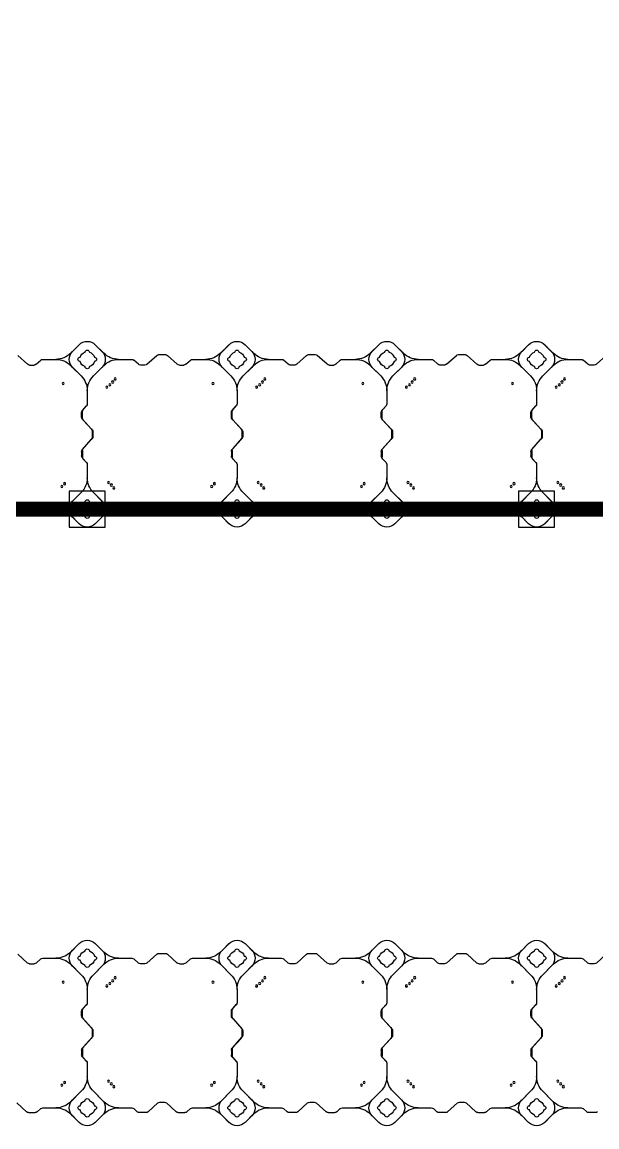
# Model space of a CAD drawing. Header units: millimetres. Extents: x -1612139 to -1260738, y 1141106 to 1536160.
# Drawn here: x -1281618 to -1279700, y 1183867 to 1187558 of the extents above; entities that cross this region are included whole.
import ezdxf

# ---------------------------------------------------------------- set-up
doc = ezdxf.new("R2010")
doc.units = ezdxf.units.MM
doc.header["$LTSCALE"] = 10
doc.layers.get('0').update_dxf_attribs({"linetype": 'CONTINUOUS'})
doc.layers.add('W-FLOAT_BOWL浮筒', color=253, linetype='CONTINUOUS')

# ---------------------------------------------------------------- blocks, each defined once
blk = doc.blocks.new('橙色')
at = {"layer": 'W-FLOAT_BOWL浮筒', "color": 30}
for p, q in [((5973.2, 2548.8), (5944.8, 2520.5)), ((5951.2, 2526.9), (5973.1, 2548.8)), ((6026.8, 2548.8), (6055.2, 2520.5)), ((6026.9, 2548.8), (6048.8, 2526.9)), ((6473.2, 2548.8), (6444.8, 2520.5)), ((6451.2, 2526.9), (6473.1, 2548.8)), ((6526.8, 2548.8), (6555.2, 2520.5)), ((6526.9, 2548.8), (6548.8, 2526.9)), ((6973.2, 2548.8), (6944.8, 2520.5)), ((6951.2, 2526.9), (6973.1, 2548.8)), ((7026.8, 2548.8), (7055.2, 2520.5)), ((7026.9, 2548.8), (7048.8, 2526.9)), ((7473.2, 2548.8), (7444.8, 2520.5)), ((7451.2, 2526.9), (7473.1, 2548.8)), ((7526.8, 2548.8), (7555.2, 2520.5)), ((7526.9, 2548.8), (7548.8, 2526.9)), ((5797.1, 2513.4), (5764.4, 2483.6)), ((5803.9, 2516), (5826.1, 2516)), ((5832.9, 2513.4), (5844.7, 2502.6)), ((6167.1, 2513.4), (6155.3, 2502.6)), ((6196.1, 2516), (6173.9, 2516)), ((6202.9, 2513.4), (6235.6, 2483.6)), ((6297.1, 2513.4), (6264.4, 2483.6)), ((6303.9, 2516), (6326.1, 2516)), ((6332.9, 2513.4), (6344.7, 2502.6)), ((6667.1, 2513.4), (6655.3, 2502.6)), ((6696.1, 2516), (6673.9, 2516)), ((6702.9, 2513.4), (6735.6, 2483.6)), ((6797.1, 2513.4), (6764.4, 2483.6)), ((6803.9, 2516), (6826.1, 2516)), ((6832.9, 2513.4), (6844.7, 2502.6)), ((7167.1, 2513.4), (7155.3, 2502.6)), ((7196.1, 2516), (7173.9, 2516)), ((7202.9, 2513.4), (7235.6, 2483.6)), ((7297.1, 2513.4), (7264.4, 2483.6)), ((7303.9, 2516), (7326.1, 2516)), ((7332.9, 2513.4), (7344.7, 2502.6)), ((7667.1, 2513.4), (7655.3, 2502.6)), ((7696.1, 2516), (7673.9, 2516)), ((5851.5, 2500), (5895.3, 2500)), ((5979.5, 2444.8), (5944.8, 2479.5)), ((5951.2, 2473.2), (5979.5, 2444.8)), ((6020.5, 2444.8), (6055.2, 2479.5)), ((6048.8, 2473.2), (6020.5, 2444.8)), ((6104.6, 2500), (6148.5, 2500)), ((6242.4, 2481), (6257.6, 2481)), ((6351.5, 2500), (6395.3, 2500)), ((6479.5, 2444.8), (6444.8, 2479.5)), ((6451.2, 2473.2), (6479.5, 2444.8)), ((6520.5, 2444.8), (6555.2, 2479.5)), ((6548.8, 2473.2), (6520.5, 2444.8)), ((6604.6, 2500), (6648.5, 2500)), ((6742.4, 2481), (6757.6, 2481)), ((6851.5, 2500), (6895.3, 2500)), ((6979.5, 2444.8), (6944.8, 2479.5)), ((6951.2, 2473.2), (6979.5, 2444.8)), ((7020.5, 2444.8), (7055.2, 2479.5)), ((7048.8, 2473.2), (7020.5, 2444.8)), ((7104.6, 2500), (7148.5, 2500)), ((7242.4, 2481), (7257.6, 2481)), ((7351.5, 2500), (7395.3, 2500)), ((7479.5, 2444.8), (7444.8, 2479.5)), ((7451.2, 2473.2), (7479.5, 2444.8)), ((7520.5, 2444.8), (7555.2, 2479.5)), ((7548.8, 2473.2), (7520.5, 2444.8)), ((7604.6, 2500), (7648.5, 2500)), ((6000, 2351.3), (6000, 2395.4)), ((6000, 2351.5), (6000, 2395.4)), ((6500, 2351.3), (6500, 2395.4)), ((6500, 2351.5), (6500, 2395.4)), ((7000, 2351.3), (7000, 2395.4)), ((7000, 2351.5), (7000, 2395.4)), ((7500, 2351.3), (7500, 2395.4)), ((7500, 2351.5), (7500, 2395.4)), ((5983.6, 2329.4), (5997.4, 2344.5)), ((5984, 2303.9), (5984, 2326.1)), ((5986.6, 2332.9), (5997.4, 2344.7)), ((6483.6, 2329.4), (6497.4, 2344.5)), ((6484, 2303.9), (6484, 2326.1)), ((6486.6, 2332.9), (6497.4, 2344.7)), ((6983.6, 2329.4), (6997.4, 2344.5)), ((6984, 2303.9), (6984, 2326.1)), ((6986.6, 2332.9), (6997.4, 2344.7)), ((7483.6, 2329.4), (7497.4, 2344.5)), ((7484, 2303.9), (7484, 2326.1)), ((7486.6, 2332.9), (7497.4, 2344.7)), ((5981, 2307.4), (5981, 2322.6)), ((5983.6, 2300.6), (6013.4, 2267.9)), ((5986.6, 2297.1), (6016.4, 2264.4)), ((6481, 2307.4), (6481, 2322.6)), ((6483.6, 2300.6), (6513.4, 2267.9)), ((6486.6, 2297.1), (6516.4, 2264.4)), ((6981, 2307.4), (6981, 2322.6)), ((6983.6, 2300.6), (7013.4, 2267.9)), ((6986.6, 2297.1), (7016.4, 2264.4)), ((7481, 2307.4), (7481, 2322.6)), ((7483.6, 2300.6), (7513.4, 2267.9)), ((7486.6, 2297.1), (7516.4, 2264.4)), ((6016, 2238.9), (6016, 2261.1)), ((6019, 2242.4), (6019, 2257.6)), ((6516, 2238.9), (6516, 2261.1)), ((6519, 2242.4), (6519, 2257.6)), ((7016, 2238.9), (7016, 2261.1)), ((7019, 2242.4), (7019, 2257.6)), ((7516, 2238.9), (7516, 2261.1)), ((7519, 2242.4), (7519, 2257.6)), ((5983.6, 2199.4), (6013.4, 2232.1)), ((5986.6, 2202.9), (6016.4, 2235.6)), ((6483.6, 2199.4), (6513.4, 2232.1)), ((6486.6, 2202.9), (6516.4, 2235.6)), ((6983.6, 2199.4), (7013.4, 2232.1)), ((6986.6, 2202.9), (7016.4, 2235.6)), ((7483.6, 2199.4), (7513.4, 2232.1)), ((7486.6, 2202.9), (7516.4, 2235.6)), ((5981, 2192.6), (5981, 2177.4)), ((5984, 2196.1), (5984, 2173.9)), ((6481, 2192.6), (6481, 2177.4)), ((6484, 2196.1), (6484, 2173.9)), ((6981, 2192.6), (6981, 2177.4)), ((6984, 2196.1), (6984, 2173.9)), ((7481, 2192.6), (7481, 2177.4)), ((7484, 2196.1), (7484, 2173.9)), ((5983.6, 2170.6), (5997.4, 2155.5)), ((5986.6, 2167.1), (5997.4, 2155.3)), ((6000, 2104.7), (6000, 2148.7)), ((6000, 2104.7), (6000, 2148.5)), ((6483.6, 2170.6), (6497.4, 2155.5)), ((6486.6, 2167.1), (6497.4, 2155.3)), ((6500, 2104.7), (6500, 2148.7)), ((6500, 2104.7), (6500, 2148.5)), ((6983.6, 2170.6), (6997.4, 2155.5)), ((6986.6, 2167.1), (6997.4, 2155.3)), ((7000, 2104.7), (7000, 2148.7)), ((7000, 2104.7), (7000, 2148.5)), ((7483.6, 2170.6), (7497.4, 2155.5)), ((7486.6, 2167.1), (7497.4, 2155.3)), ((7500, 2104.7), (7500, 2148.7)), ((7500, 2104.7), (7500, 2148.5)), ((5944.8, 2020.5), (5979.5, 2055.2)), ((5951.2, 2026.8), (5979.5, 2055.2)), ((6048.8, 2026.8), (6020.5, 2055.2)), ((6055.2, 2020.5), (6020.5, 2055.2)), ((6444.8, 2020.5), (6479.5, 2055.2)), ((6451.2, 2026.8), (6479.5, 2055.2)), ((6548.8, 2026.8), (6520.5, 2055.2)), ((6555.2, 2020.5), (6520.5, 2055.2)), ((6944.8, 2020.5), (6979.5, 2055.2)), ((6951.2, 2026.8), (6979.5, 2055.2)), ((7048.8, 2026.8), (7020.5, 2055.2)), ((7055.2, 2020.5), (7020.5, 2055.2)), ((7444.8, 2020.5), (7479.5, 2055.2)), ((7451.2, 2026.8), (7479.5, 2055.2)), ((7548.8, 2026.8), (7520.5, 2055.2)), ((7555.2, 2020.5), (7520.5, 2055.2)), ((5800.6, 2016.4), (5767.9, 1986.6)), ((5807.4, 2019), (5822.6, 2019)), ((5829.4, 2016.4), (5844.5, 2002.6)), ((5851.3, 2000), (5895.3, 2000)), ((6104.6, 2000), (6148.7, 2000)), ((6170.6, 2016.4), (6155.5, 2002.6)), ((6192.6, 2019), (6177.4, 2019)), ((6199.4, 2016.4), (6232.1, 1986.6)), ((6300.6, 2016.4), (6267.9, 1986.6)), ((6307.4, 2019), (6322.6, 2019)), ((6329.4, 2016.4), (6344.5, 2002.6)), ((6351.3, 2000), (6395.3, 2000)), ((6604.6, 2000), (6648.7, 2000)), ((6670.6, 2016.4), (6655.5, 2002.6)), ((6692.6, 2019), (6677.4, 2019)), ((6699.4, 2016.4), (6732.1, 1986.6)), ((6800.6, 2016.4), (6767.9, 1986.6)), ((6807.4, 2019), (6822.6, 2019)), ((6829.4, 2016.4), (6844.5, 2002.6)), ((6851.3, 2000), (6895.3, 2000)), ((7104.6, 2000), (7148.7, 2000)), ((7170.6, 2016.4), (7155.5, 2002.6)), ((7192.6, 2019), (7177.4, 2019)), ((7199.4, 2016.4), (7232.1, 1986.6)), ((7300.6, 2016.4), (7267.9, 1986.6)), ((7307.4, 2019), (7322.6, 2019)), ((7329.4, 2016.4), (7344.5, 2002.6)), ((7351.3, 2000), (7395.3, 2000)), ((7604.6, 2000), (7648.7, 2000)), ((7670.6, 2016.4), (7655.5, 2002.6)), ((7692.6, 2019), (7677.4, 2019)), ((7699.4, 2016.4), (7732.1, 1986.6)), ((5973.2, 1951.2), (5944.8, 1979.5)), ((5973.1, 1951.2), (5951.2, 1973.1)), ((6026.8, 1951.2), (6055.2, 1979.5)), ((6048.8, 1973.1), (6026.9, 1951.2)), ((6238.9, 1984), (6261.1, 1984)), ((6473.2, 1951.2), (6444.8, 1979.5)), ((6473.1, 1951.2), (6451.2, 1973.1)), ((6526.8, 1951.2), (6555.2, 1979.5)), ((6548.8, 1973.1), (6526.9, 1951.2)), ((6738.9, 1984), (6761.1, 1984)), ((6973.2, 1951.2), (6944.8, 1979.5)), ((6973.1, 1951.2), (6951.2, 1973.1)), ((7026.8, 1951.2), (7055.2, 1979.5)), ((7048.8, 1973.1), (7026.9, 1951.2)), ((7238.9, 1984), (7261.1, 1984)), ((7473.2, 1951.2), (7444.8, 1979.5)), ((7473.1, 1951.2), (7451.2, 1973.1)), ((7526.8, 1951.2), (7555.2, 1979.5)), ((7548.8, 1973.1), (7526.9, 1951.2)), ((5973.2, 548.8), (5944.8, 520.5)), ((5951.2, 526.9), (5973.1, 548.8)), ((6026.8, 548.8), (6055.2, 520.5)), ((6026.9, 548.8), (6048.8, 526.9)), ((6473.2, 548.8), (6444.8, 520.5)), ((6451.2, 526.9), (6473.1, 548.8)), ((6526.8, 548.8), (6555.2, 520.5)), ((6526.9, 548.8), (6548.8, 526.9)), ((6973.2, 548.8), (6944.8, 520.5)), ((6951.2, 526.9), (6973.1, 548.8)), ((7026.8, 548.8), (7055.2, 520.5)), ((7026.9, 548.8), (7048.8, 526.9)), ((7473.2, 548.8), (7444.8, 520.5)), ((7451.2, 526.9), (7473.1, 548.8)), ((7526.8, 548.8), (7555.2, 520.5)), ((7526.9, 548.8), (7548.8, 526.9)), ((5797.1, 513.4), (5764.4, 483.6)), ((5803.9, 516), (5826.1, 516)), ((5832.9, 513.4), (5844.7, 502.6)), ((5851.5, 500), (5895.3, 500)), ((6104.6, 500), (6148.5, 500)), ((6167.1, 513.4), (6155.3, 502.6)), ((6196.1, 516), (6173.9, 516)), ((6202.9, 513.4), (6235.6, 483.6)), ((6242.4, 481), (6257.6, 481)), ((6297.1, 513.4), (6264.4, 483.6)), ((6303.9, 516), (6326.1, 516)), ((6332.9, 513.4), (6344.7, 502.6)), ((6351.5, 500), (6395.3, 500)), ((6604.6, 500), (6648.5, 500)), ((6667.1, 513.4), (6655.3, 502.6)), ((6696.1, 516), (6673.9, 516)), ((6702.9, 513.4), (6735.6, 483.6)), ((6742.4, 481), (6757.6, 481)), ((6797.1, 513.4), (6764.4, 483.6)), ((6803.9, 516), (6826.1, 516)), ((6832.9, 513.4), (6844.7, 502.6)), ((6851.5, 500), (6895.3, 500)), ((7104.6, 500), (7148.5, 500)), ((7167.1, 513.4), (7155.3, 502.6)), ((7196.1, 516), (7173.9, 516)), ((7202.9, 513.4), (7235.6, 483.6)), ((7242.4, 481), (7257.6, 481)), ((7297.1, 513.4), (7264.4, 483.6)), ((7303.9, 516), (7326.1, 516)), ((7332.9, 513.4), (7344.7, 502.6)), ((7351.5, 500), (7395.3, 500)), ((7604.6, 500), (7648.5, 500)), ((7667.1, 513.4), (7655.3, 502.6)), ((7696.1, 516), (7673.9, 516)), ((5979.5, 444.8), (5944.8, 479.5)), ((5951.2, 473.2), (5979.5, 444.8)), ((6020.5, 444.8), (6055.2, 479.5)), ((6048.8, 473.2), (6020.5, 444.8)), ((6479.5, 444.8), (6444.8, 479.5)), ((6451.2, 473.2), (6479.5, 444.8)), ((6520.5, 444.8), (6555.2, 479.5)), ((6548.8, 473.2), (6520.5, 444.8)), ((6979.5, 444.8), (6944.8, 479.5)), ((6951.2, 473.2), (6979.5, 444.8)), ((7020.5, 444.8), (7055.2, 479.5)), ((7048.8, 473.2), (7020.5, 444.8)), ((7479.5, 444.8), (7444.8, 479.5)), ((7451.2, 473.2), (7479.5, 444.8)), ((7520.5, 444.8), (7555.2, 479.5)), ((7548.8, 473.2), (7520.5, 444.8)), ((6000, 351.3), (6000, 395.4)), ((6000, 351.5), (6000, 395.4)), ((6500, 351.3), (6500, 395.4)), ((6500, 351.5), (6500, 395.4)), ((7000, 351.3), (7000, 395.4)), ((7000, 351.5), (7000, 395.4)), ((7500, 351.3), (7500, 395.4)), ((7500, 351.5), (7500, 395.4)), ((5983.6, 329.4), (5997.4, 344.5)), ((5986.6, 332.9), (5997.4, 344.7)), ((6483.6, 329.4), (6497.4, 344.5)), ((6486.6, 332.9), (6497.4, 344.7)), ((6983.6, 329.4), (6997.4, 344.5)), ((6986.6, 332.9), (6997.4, 344.7)), ((7483.6, 329.4), (7497.4, 344.5)), ((7486.6, 332.9), (7497.4, 344.7)), ((5981, 307.4), (5981, 322.6)), ((5983.6, 300.6), (6013.4, 267.9)), ((5984, 303.9), (5984, 326.1)), ((5986.6, 297.1), (6016.4, 264.4)), ((6481, 307.4), (6481, 322.6)), ((6483.6, 300.6), (6513.4, 267.9)), ((6484, 303.9), (6484, 326.1)), ((6486.6, 297.1), (6516.4, 264.4)), ((6981, 307.4), (6981, 322.6)), ((6983.6, 300.6), (7013.4, 267.9)), ((6984, 303.9), (6984, 326.1)), ((6986.6, 297.1), (7016.4, 264.4)), ((7481, 307.4), (7481, 322.6)), ((7483.6, 300.6), (7513.4, 267.9)), ((7484, 303.9), (7484, 326.1)), ((7486.6, 297.1), (7516.4, 264.4)), ((6016, 238.9), (6016, 261.1)), ((6516, 238.9), (6516, 261.1)), ((7016, 238.9), (7016, 261.1)), ((7516, 238.9), (7516, 261.1)), ((5983.6, 199.4), (6013.4, 232.1)), ((5986.6, 202.9), (6016.4, 235.6)), ((6019, 242.4), (6019, 257.6)), ((6483.6, 199.4), (6513.4, 232.1)), ((6486.6, 202.9), (6516.4, 235.6)), ((6519, 242.4), (6519, 257.6)), ((6983.6, 199.4), (7013.4, 232.1)), ((6986.6, 202.9), (7016.4, 235.6)), ((7019, 242.4), (7019, 257.6)), ((7483.6, 199.4), (7513.4, 232.1)), ((7486.6, 202.9), (7516.4, 235.6)), ((7519, 242.4), (7519, 257.6)), ((5981, 192.6), (5981, 177.4)), ((5984, 196.1), (5984, 173.9)), ((6481, 192.6), (6481, 177.4)), ((6484, 196.1), (6484, 173.9)), ((6981, 192.6), (6981, 177.4)), ((6984, 196.1), (6984, 173.9)), ((7481, 192.6), (7481, 177.4)), ((7484, 196.1), (7484, 173.9)), ((5983.6, 170.6), (5997.4, 155.5)), ((5986.6, 167.1), (5997.4, 155.3)), ((6000, 104.7), (6000, 148.7)), ((6000, 104.7), (6000, 148.5)), ((6483.6, 170.6), (6497.4, 155.5)), ((6486.6, 167.1), (6497.4, 155.3)), ((6500, 104.7), (6500, 148.7)), ((6500, 104.7), (6500, 148.5)), ((6983.6, 170.6), (6997.4, 155.5)), ((6986.6, 167.1), (6997.4, 155.3)), ((7000, 104.7), (7000, 148.7)), ((7000, 104.7), (7000, 148.5)), ((7483.6, 170.6), (7497.4, 155.5)), ((7486.6, 167.1), (7497.4, 155.3)), ((7500, 104.7), (7500, 148.7)), ((7500, 104.7), (7500, 148.5)), ((5944.8, 20.5), (5979.5, 55.2)), ((5951.2, 26.8), (5979.5, 55.2)), ((6048.8, 26.8), (6020.5, 55.2)), ((6055.2, 20.5), (6020.5, 55.2)), ((6444.8, 20.5), (6479.5, 55.2)), ((6451.2, 26.8), (6479.5, 55.2)), ((6548.8, 26.8), (6520.5, 55.2)), ((6555.2, 20.5), (6520.5, 55.2)), ((6944.8, 20.5), (6979.5, 55.2)), ((6951.2, 26.8), (6979.5, 55.2)), ((7048.8, 26.8), (7020.5, 55.2)), ((7055.2, 20.5), (7020.5, 55.2)), ((7444.8, 20.5), (7479.5, 55.2)), ((7451.2, 26.8), (7479.5, 55.2)), ((7548.8, 26.8), (7520.5, 55.2)), ((7555.2, 20.5), (7520.5, 55.2)), ((5800.6, 16.4), (5767.9, -13.4)), ((5807.4, 19), (5822.6, 19)), ((5829.4, 16.4), (5844.5, 2.6)), ((5851.3, 0), (5895.3, 0)), ((6104.6, 0), (6148.7, 0)), ((6170.6, 16.4), (6155.5, 2.6)), ((6192.6, 19), (6177.4, 19)), ((6199.4, 16.4), (6232.1, -13.4)), ((6300.6, 16.4), (6267.9, -13.4)), ((6307.4, 19), (6322.6, 19)), ((6329.4, 16.4), (6344.5, 2.6)), ((6351.3, 0), (6395.3, 0)), ((6604.6, 0), (6648.7, 0)), ((6670.6, 16.4), (6655.5, 2.6)), ((6692.6, 19), (6677.4, 19)), ((6699.4, 16.4), (6732.1, -13.4)), ((6800.6, 16.4), (6767.9, -13.4)), ((6807.4, 19), (6822.6, 19)), ((6829.4, 16.4), (6844.5, 2.6)), ((6851.3, 0), (6895.3, 0)), ((7104.6, 0), (7148.7, 0)), ((7170.6, 16.4), (7155.5, 2.6)), ((7192.6, 19), (7177.4, 19)), ((7199.4, 16.4), (7232.1, -13.4)), ((7300.6, 16.4), (7267.9, -13.4)), ((7307.4, 19), (7322.6, 19)), ((7329.4, 16.4), (7344.5, 2.6)), ((7351.3, 0), (7395.3, 0)), ((7604.6, 0), (7648.7, 0)), ((7670.6, 16.4), (7655.5, 2.6)), ((7692.6, 19), (7677.4, 19)), ((7699.4, 16.4), (7732.1, -13.4)), ((5973.2, -48.8), (5944.8, -20.5)), ((5973.1, -48.8), (5951.2, -26.9)), ((6026.8, -48.8), (6055.2, -20.5)), ((6048.8, -26.9), (6026.9, -48.8)), ((6238.9, -16), (6261.1, -16)), ((6473.2, -48.8), (6444.8, -20.5)), ((6473.1, -48.8), (6451.2, -26.9)), ((6526.8, -48.8), (6555.2, -20.5)), ((6548.8, -26.9), (6526.9, -48.8)), ((6738.9, -16), (6761.1, -16)), ((6973.2, -48.8), (6944.8, -20.5)), ((6973.1, -48.8), (6951.2, -26.9)), ((7026.8, -48.8), (7055.2, -20.5)), ((7048.8, -26.9), (7026.9, -48.8)), ((7238.9, -16), (7261.1, -16)), ((7473.2, -48.8), (7444.8, -20.5)), ((7473.1, -48.8), (7451.2, -26.9)), ((7526.8, -48.8), (7555.2, -20.5)), ((7548.8, -26.9), (7526.9, -48.8))]:
    blk.add_line(p, q, dxfattribs=at)
for centre in [(5915.2, 2424.4), (5924.4, 2415.2), (6070.6, 2411), (6080.3, 2419.7), (6089, 2429.4), (6415.2, 2424.4), (6424.4, 2415.2), (6570.6, 2411), (6580.3, 2419.7), (6589, 2429.4), (6915.2, 2424.4), (6924.4, 2415.2), (7070.6, 2411), (7080.3, 2419.7), (7089, 2429.4), (7415.2, 2424.4), (7424.4, 2415.2), (7570.6, 2411), (7580.3, 2419.7), (7589, 2429.4), (5919.7, 2080.3), (6065.3, 2092.9), (6075.6, 2084.8), (6084.8, 2075.6), (6092.9, 2065.3), (6419.7, 2080.3), (6565.3, 2092.9), (6575.6, 2084.8), (6584.8, 2075.6), (6592.9, 2065.3), (6919.7, 2080.3), (7065.3, 2092.9), (7075.6, 2084.8), (7084.8, 2075.6), (7092.9, 2065.3), (7419.7, 2080.3), (7565.3, 2092.9), (7575.6, 2084.8), (7584.8, 2075.6), (7592.9, 2065.3), (5915.2, 424.4), (5924.4, 415.2), (6070.6, 411), (6080.3, 419.7), (6089, 429.4), (6415.2, 424.4), (6424.4, 415.2), (6570.6, 411), (6580.3, 419.7), (6589, 429.4), (6915.2, 424.4), (6924.4, 415.2), (7070.6, 411), (7080.3, 419.7), (7089, 429.4), (7415.2, 424.4), (7424.4, 415.2), (7570.6, 411), (7580.3, 419.7), (7589, 429.4), (5919.7, 80.3), (6065.3, 92.9), (6075.6, 84.8), (6084.8, 75.6), (6419.7, 80.3), (6565.3, 92.9), (6575.6, 84.8), (6584.8, 75.6), (6919.7, 80.3), (7065.3, 92.9), (7075.6, 84.8), (7084.8, 75.6), (7419.7, 80.3), (7565.3, 92.9), (7575.6, 84.8), (7584.8, 75.6), (6092.9, 65.3), (6592.9, 65.3), (7092.9, 65.3), (7592.9, 65.3)]:
    blk.add_circle(centre, 3.5, dxfattribs=at)
for centre, radius, start, end in [((6000, 2522), 38, 45, 135), ((6000, 2522), 38, 45, 135), ((6500, 2522), 38, 45, 135), ((6500, 2522), 38, 45, 135), ((7000, 2522), 38, 45, 135), ((7000, 2522), 38, 45, 135), ((7500, 2522), 38, 45, 135), ((7500, 2522), 38, 45, 135), ((5803.9, 2506), 10, 90, 132.2737), ((5826.1, 2506), 10, 47.7263, 90), ((5895.3, 2570), 70, 270, 315), ((5978, 2500), 38, 135, 225), ((6000, 2500), 25, 106.2602, 163.7398), ((6000, 2500), 25, 106.2602, 163.7398), ((6000, 2524), 7, 0, 180), ((6000, 2524), 7, 0, 180), ((6000, 2500), 25, 16.2602, 73.7398), ((6000, 2500), 25, 16.2602, 73.7398), ((6022, 2500), 38, 315, 45), ((6104.7, 2570), 70, 225, 270), ((6173.9, 2506), 10, 90, 132.2737), ((6196.1, 2506), 10, 47.7263, 90), ((6303.9, 2506), 10, 90, 132.2737), ((6326.1, 2506), 10, 47.7263, 90), ((6395.3, 2570), 70, 270, 315), ((6478, 2500), 38, 135, 225), ((6500, 2500), 25, 106.2602, 163.7398), ((6500, 2500), 25, 106.2602, 163.7398), ((6500, 2524), 7, 0, 180), ((6500, 2524), 7, 0, 180), ((6500, 2500), 25, 16.2602, 73.7398), ((6500, 2500), 25, 16.2602, 73.7398), ((6522, 2500), 38, 315, 45), ((6604.7, 2570), 70, 225, 270), ((6673.9, 2506), 10, 90, 132.2737), ((6696.1, 2506), 10, 47.7263, 90), ((6803.9, 2506), 10, 90, 132.2737), ((6826.1, 2506), 10, 47.7263, 90), ((6895.3, 2570), 70, 270, 315), ((6978, 2500), 38, 135, 225), ((7000, 2500), 25, 106.2602, 163.7398), ((7000, 2500), 25, 106.2602, 163.7398), ((7000, 2524), 7, 0, 180), ((7000, 2524), 7, 0, 180), ((7000, 2500), 25, 16.2602, 73.7398), ((7000, 2500), 25, 16.2602, 73.7398), ((7022, 2500), 38, 315, 45), ((7104.7, 2570), 70, 225, 270), ((7173.9, 2506), 10, 90, 132.2737), ((7196.1, 2506), 10, 47.7263, 90), ((7303.9, 2506), 10, 90, 132.2737), ((7326.1, 2506), 10, 47.7263, 90), ((7395.3, 2570), 70, 270, 315), ((7478, 2500), 38, 135, 225), ((7500, 2500), 25, 106.2602, 163.7398), ((7500, 2500), 25, 106.2602, 163.7398), ((7500, 2524), 7, 0, 180), ((7500, 2524), 7, 0, 180), ((7500, 2500), 25, 16.2602, 73.7398), ((7500, 2500), 25, 16.2602, 73.7398), ((7522, 2500), 38, 315, 45), ((7604.7, 2570), 70, 225, 270), ((7673.9, 2506), 10, 90, 132.2737), ((7696.1, 2506), 10, 47.7263, 90), ((5851.5, 2510), 10, 227.7263, 270), ((5895.3, 2430), 70, 45, 90), ((5976, 2500), 7, 90, 270), ((5976, 2500), 7, 90, 270), ((6000, 2500), 25, 196.2602, 253.7398), ((6000, 2500), 25, 196.2602, 253.7398), ((6000, 2476), 7, 180, 0), ((6000, 2476), 7, 180, 0), ((6000, 2500), 25, 286.2602, 343.7398), ((6000, 2500), 25, 286.2602, 343.7398), ((6024, 2500), 7, 270, 90), ((6024, 2500), 7, 270, 90), ((6104.7, 2430), 70, 90, 135), ((6148.5, 2510), 10, 270, 312.2737), ((6242.4, 2491), 10, 227.7263, 270), ((6257.6, 2491), 10, 270, 312.2737), ((6351.5, 2510), 10, 227.7263, 270), ((6395.3, 2430), 70, 45, 90), ((6476, 2500), 7, 90, 270), ((6476, 2500), 7, 90, 270), ((6500, 2500), 25, 196.2602, 253.7398), ((6500, 2500), 25, 196.2602, 253.7398), ((6500, 2476), 7, 180, 0), ((6500, 2476), 7, 180, 0), ((6500, 2500), 25, 286.2602, 343.7398), ((6500, 2500), 25, 286.2602, 343.7398), ((6524, 2500), 7, 270, 90), ((6524, 2500), 7, 270, 90), ((6604.7, 2430), 70, 90, 135), ((6648.5, 2510), 10, 270, 312.2737), ((6742.4, 2491), 10, 227.7263, 270), ((6757.6, 2491), 10, 270, 312.2737), ((6851.5, 2510), 10, 227.7263, 270), ((6895.3, 2430), 70, 45, 90), ((6976, 2500), 7, 90, 270), ((6976, 2500), 7, 90, 270), ((7000, 2500), 25, 196.2602, 253.7398), ((7000, 2500), 25, 196.2602, 253.7398), ((7000, 2476), 7, 180, 0), ((7000, 2476), 7, 180, 0), ((7000, 2500), 25, 286.2602, 343.7398), ((7000, 2500), 25, 286.2602, 343.7398), ((7024, 2500), 7, 270, 90), ((7024, 2500), 7, 270, 90), ((7104.7, 2430), 70, 90, 135), ((7148.5, 2510), 10, 270, 312.2737), ((7242.4, 2491), 10, 227.7263, 270), ((7257.6, 2491), 10, 270, 312.2737), ((7351.5, 2510), 10, 227.7263, 270), ((7395.3, 2430), 70, 45, 90), ((7476, 2500), 7, 90, 270), ((7476, 2500), 7, 90, 270), ((7500, 2500), 25, 196.2602, 253.7398), ((7500, 2500), 25, 196.2602, 253.7398), ((7500, 2476), 7, 180, 0), ((7500, 2476), 7, 180, 0), ((7500, 2500), 25, 286.2602, 343.7398), ((7500, 2500), 25, 286.2602, 343.7398), ((7524, 2500), 7, 270, 90), ((7524, 2500), 7, 270, 90), ((7604.7, 2430), 70, 90, 135), ((7648.5, 2510), 10, 270, 312.2737), ((5930, 2395.3), 70, 0, 45), ((5930, 2395.3), 70, 0, 45), ((6070, 2395.3), 70, 135, 180), ((6070, 2395.3), 70, 135, 180), ((6430, 2395.3), 70, 0, 45), ((6430, 2395.3), 70, 0, 45), ((6570, 2395.3), 70, 135, 180), ((6570, 2395.3), 70, 135, 180), ((6930, 2395.3), 70, 0, 45), ((6930, 2395.3), 70, 0, 45), ((7070, 2395.3), 70, 135, 180), ((7070, 2395.3), 70, 135, 180), ((7430, 2395.3), 70, 0, 45), ((7430, 2395.3), 70, 0, 45), ((7570, 2395.3), 70, 135, 180), ((7570, 2395.3), 70, 135, 180), ((5991, 2322.6), 10, 137.7263, 180), ((5994, 2326.1), 10, 137.7263, 180), ((5990, 2351.5), 10, 317.7263, 0), ((5990, 2351.3), 10, 317.7263, 0), ((6491, 2322.6), 10, 137.7263, 180), ((6494, 2326.1), 10, 137.7263, 180), ((6490, 2351.5), 10, 317.7263, 0), ((6490, 2351.3), 10, 317.7263, 0), ((6991, 2322.6), 10, 137.7263, 180), ((6994, 2326.1), 10, 137.7263, 180), ((6990, 2351.5), 10, 317.7263, 0), ((6990, 2351.3), 10, 317.7263, 0), ((7491, 2322.6), 10, 137.7263, 180), ((7494, 2326.1), 10, 137.7263, 180), ((7490, 2351.5), 10, 317.7263, 0), ((7490, 2351.3), 10, 317.7263, 0), ((5991, 2307.4), 10, 180, 222.2737), ((5994, 2303.9), 10, 180, 222.2737), ((6491, 2307.4), 10, 180, 222.2737), ((6494, 2303.9), 10, 180, 222.2737), ((6991, 2307.4), 10, 180, 222.2737), ((6994, 2303.9), 10, 180, 222.2737), ((7491, 2307.4), 10, 180, 222.2737), ((7494, 2303.9), 10, 180, 222.2737), ((6006, 2261.1), 10, 0, 42.2737), ((6009, 2257.6), 10, 0, 42.2737), ((6506, 2261.1), 10, 0, 42.2737), ((6509, 2257.6), 10, 0, 42.2737), ((7006, 2261.1), 10, 0, 42.2737), ((7009, 2257.6), 10, 0, 42.2737), ((7506, 2261.1), 10, 0, 42.2737), ((7509, 2257.6), 10, 0, 42.2737), ((6006, 2238.9), 10, 317.7263, 0), ((6009, 2242.4), 10, 317.7263, 0), ((6506, 2238.9), 10, 317.7263, 0), ((6509, 2242.4), 10, 317.7263, 0), ((7006, 2238.9), 10, 317.7263, 0), ((7009, 2242.4), 10, 317.7263, 0), ((7506, 2238.9), 10, 317.7263, 0), ((7509, 2242.4), 10, 317.7263, 0), ((5991, 2192.6), 10, 137.7263, 180), ((5991, 2177.4), 10, 180, 222.2737), ((5994, 2196.1), 10, 137.7263, 180), ((6491, 2192.6), 10, 137.7263, 180), ((6491, 2177.4), 10, 180, 222.2737), ((6494, 2196.1), 10, 137.7263, 180), ((6991, 2192.6), 10, 137.7263, 180), ((6991, 2177.4), 10, 180, 222.2737), ((6994, 2196.1), 10, 137.7263, 180), ((7491, 2192.6), 10, 137.7263, 180), ((7491, 2177.4), 10, 180, 222.2737), ((7494, 2196.1), 10, 137.7263, 180), ((5994, 2173.9), 10, 180, 222.2737), ((5990, 2148.7), 10, 0, 42.2737), ((5990, 2148.5), 10, 0, 42.2737), ((6494, 2173.9), 10, 180, 222.2737), ((6490, 2148.7), 10, 0, 42.2737), ((6490, 2148.5), 10, 0, 42.2737), ((6994, 2173.9), 10, 180, 222.2737), ((6990, 2148.7), 10, 0, 42.2737), ((6990, 2148.5), 10, 0, 42.2737), ((7494, 2173.9), 10, 180, 222.2737), ((7490, 2148.7), 10, 0, 42.2737), ((7490, 2148.5), 10, 0, 42.2737), ((5930, 2104.7), 70, 315, 0), ((5930, 2104.7), 70, 315, 0), ((6070, 2104.7), 70, 180, 225), ((6070, 2104.7), 70, 180, 225), ((6430, 2104.7), 70, 315, 0), ((6430, 2104.7), 70, 315, 0), ((6570, 2104.7), 70, 180, 225), ((6570, 2104.7), 70, 180, 225), ((6930, 2104.7), 70, 315, 0), ((6930, 2104.7), 70, 315, 0), ((7070, 2104.7), 70, 180, 225), ((7070, 2104.7), 70, 180, 225), ((7430, 2104.7), 70, 315, 0), ((7430, 2104.7), 70, 315, 0), ((7570, 2104.7), 70, 180, 225), ((7570, 2104.7), 70, 180, 225), ((6000, 2024), 7, 0, 180), ((6000, 2024), 7, 0, 180), ((6500, 2024), 7, 0, 180), ((6500, 2024), 7, 0, 180), ((7000, 2024), 7, 0, 180), ((7000, 2024), 7, 0, 180), ((7500, 2024), 7, 0, 180), ((7500, 2024), 7, 0, 180), ((5807.4, 2009), 10, 90, 132.2737), ((5822.6, 2009), 10, 47.7263, 90), ((5851.3, 2010), 10, 227.7263, 270), ((5895.3, 2070), 70, 270, 315), ((5895.3, 1930), 70, 45, 90), ((5978, 2000), 38, 135, 225), ((5976, 2000), 7, 90, 270), ((5976, 2000), 7, 90, 270), ((6000, 2000), 25, 106.2602, 163.7398), ((6000, 2000), 25, 106.2602, 163.7398), ((6000, 2000), 25, 196.2602, 253.7398), ((6000, 2000), 25, 196.2602, 253.7398), ((6000, 2000), 25, 16.2602, 73.7398), ((6000, 2000), 25, 16.2602, 73.7398), ((6000, 2000), 25, 286.2602, 343.7398), ((6000, 2000), 25, 286.2602, 343.7398), ((6024, 2000), 7, 270, 90), ((6024, 2000), 7, 270, 90), ((6022, 2000), 38, 315, 45), ((6104.7, 2070), 70, 225, 270), ((6104.7, 1930), 70, 90, 135), ((6148.7, 2010), 10, 270, 312.2737), ((6177.4, 2009), 10, 90, 132.2737), ((6192.6, 2009), 10, 47.7263, 90), ((6307.4, 2009), 10, 90, 132.2737), ((6322.6, 2009), 10, 47.7263, 90), ((6351.3, 2010), 10, 227.7263, 270), ((6395.3, 2070), 70, 270, 315), ((6395.3, 1930), 70, 45, 90), ((6478, 2000), 38, 135, 225), ((6476, 2000), 7, 90, 270), ((6476, 2000), 7, 90, 270), ((6500, 2000), 25, 106.2602, 163.7398), ((6500, 2000), 25, 106.2602, 163.7398), ((6500, 2000), 25, 196.2602, 253.7398), ((6500, 2000), 25, 196.2602, 253.7398), ((6500, 2000), 25, 16.2602, 73.7398), ((6500, 2000), 25, 16.2602, 73.7398), ((6500, 2000), 25, 286.2602, 343.7398), ((6500, 2000), 25, 286.2602, 343.7398), ((6524, 2000), 7, 270, 90), ((6524, 2000), 7, 270, 90), ((6522, 2000), 38, 315, 45), ((6604.7, 2070), 70, 225, 270), ((6604.7, 1930), 70, 90, 135), ((6648.7, 2010), 10, 270, 312.2737), ((6677.4, 2009), 10, 90, 132.2737), ((6692.6, 2009), 10, 47.7263, 90), ((6807.4, 2009), 10, 90, 132.2737), ((6822.6, 2009), 10, 47.7263, 90), ((6851.3, 2010), 10, 227.7263, 270), ((6895.3, 2070), 70, 270, 315), ((6895.3, 1930), 70, 45, 90), ((6978, 2000), 38, 135, 225), ((6976, 2000), 7, 90, 270), ((6976, 2000), 7, 90, 270), ((7000, 2000), 25, 106.2602, 163.7398), ((7000, 2000), 25, 106.2602, 163.7398), ((7000, 2000), 25, 196.2602, 253.7398), ((7000, 2000), 25, 196.2602, 253.7398), ((7000, 2000), 25, 16.2602, 73.7398), ((7000, 2000), 25, 16.2602, 73.7398), ((7000, 2000), 25, 286.2602, 343.7398), ((7000, 2000), 25, 286.2602, 343.7398), ((7024, 2000), 7, 270, 90), ((7024, 2000), 7, 270, 90), ((7022, 2000), 38, 315, 45), ((7104.7, 2070), 70, 225, 270), ((7104.7, 1930), 70, 90, 135), ((7148.7, 2010), 10, 270, 312.2737), ((7177.4, 2009), 10, 90, 132.2737), ((7192.6, 2009), 10, 47.7263, 90), ((7307.4, 2009), 10, 90, 132.2737), ((7322.6, 2009), 10, 47.7263, 90), ((7351.3, 2010), 10, 227.7263, 270), ((7395.3, 2070), 70, 270, 315), ((7395.3, 1930), 70, 45, 90), ((7478, 2000), 38, 135, 225), ((7476, 2000), 7, 90, 270), ((7476, 2000), 7, 90, 270), ((7500, 2000), 25, 106.2602, 163.7398), ((7500, 2000), 25, 106.2602, 163.7398), ((7500, 2000), 25, 196.2602, 253.7398), ((7500, 2000), 25, 196.2602, 253.7398), ((7500, 2000), 25, 16.2602, 73.7398), ((7500, 2000), 25, 16.2602, 73.7398), ((7500, 2000), 25, 286.2602, 343.7398), ((7500, 2000), 25, 286.2602, 343.7398), ((7524, 2000), 7, 270, 90), ((7524, 2000), 7, 270, 90), ((7522, 2000), 38, 315, 45), ((7604.7, 2070), 70, 225, 270), ((7604.7, 1930), 70, 90, 135), ((7648.7, 2010), 10, 270, 312.2737), ((7677.4, 2009), 10, 90, 132.2737), ((7692.6, 2009), 10, 47.7263, 90), ((6000, 1976), 7, 180, 0), ((6000, 1976), 7, 180, 0), ((6238.9, 1994), 10, 227.7263, 270), ((6261.1, 1994), 10, 270, 312.2737), ((6500, 1976), 7, 180, 0), ((6500, 1976), 7, 180, 0), ((6738.9, 1994), 10, 227.7263, 270), ((6761.1, 1994), 10, 270, 312.2737), ((7000, 1976), 7, 180, 0), ((7000, 1976), 7, 180, 0), ((7238.9, 1994), 10, 227.7263, 270), ((7261.1, 1994), 10, 270, 312.2737), ((7500, 1976), 7, 180, 0), ((7500, 1976), 7, 180, 0), ((6000, 1978), 38, 225, 315), ((6000, 1978), 38, 225, 315), ((6500, 1978), 38, 225, 315), ((6500, 1978), 38, 225, 315), ((7000, 1978), 38, 225, 315), ((7000, 1978), 38, 225, 315), ((7500, 1978), 38, 225, 315), ((7500, 1978), 38, 225, 315), ((6000, 522), 38, 45, 135), ((6000, 522), 38, 45, 135), ((6500, 522), 38, 45, 135), ((6500, 522), 38, 45, 135), ((7000, 522), 38, 45, 135), ((7000, 522), 38, 45, 135), ((7500, 522), 38, 45, 135), ((7500, 522), 38, 45, 135), ((5895.3, 570), 70, 270, 315), ((5978, 500), 38, 135, 225), ((6000, 500), 25, 106.2602, 163.7398), ((6000, 500), 25, 106.2602, 163.7398), ((6000, 524), 7, 0, 180), ((6000, 524), 7, 0, 180), ((6000, 500), 25, 16.2602, 73.7398), ((6000, 500), 25, 16.2602, 73.7398), ((6022, 500), 38, 315, 45), ((6104.7, 570), 70, 225, 270), ((6395.3, 570), 70, 270, 315), ((6478, 500), 38, 135, 225), ((6500, 500), 25, 106.2602, 163.7398), ((6500, 500), 25, 106.2602, 163.7398), ((6500, 524), 7, 0, 180), ((6500, 524), 7, 0, 180), ((6500, 500), 25, 16.2602, 73.7398), ((6500, 500), 25, 16.2602, 73.7398), ((6522, 500), 38, 315, 45), ((6604.7, 570), 70, 225, 270), ((6895.3, 570), 70, 270, 315), ((6978, 500), 38, 135, 225), ((7000, 500), 25, 106.2602, 163.7398), ((7000, 500), 25, 106.2602, 163.7398), ((7000, 524), 7, 0, 180), ((7000, 524), 7, 0, 180), ((7000, 500), 25, 16.2602, 73.7398), ((7000, 500), 25, 16.2602, 73.7398), ((7022, 500), 38, 315, 45), ((7104.7, 570), 70, 225, 270), ((7395.3, 570), 70, 270, 315), ((7478, 500), 38, 135, 225), ((7500, 500), 25, 106.2602, 163.7398), ((7500, 500), 25, 106.2602, 163.7398), ((7500, 524), 7, 0, 180), ((7500, 524), 7, 0, 180), ((7500, 500), 25, 16.2602, 73.7398), ((7500, 500), 25, 16.2602, 73.7398), ((7522, 500), 38, 315, 45), ((7604.7, 570), 70, 225, 270), ((5803.9, 506), 10, 90, 132.2737), ((5826.1, 506), 10, 47.7263, 90), ((5851.5, 510), 10, 227.7263, 270), ((5895.3, 430), 70, 45, 90), ((5976, 500), 7, 90, 270), ((5976, 500), 7, 90, 270), ((6000, 500), 25, 196.2602, 253.7398), ((6000, 500), 25, 196.2602, 253.7398), ((6000, 500), 25, 286.2602, 343.7398), ((6000, 500), 25, 286.2602, 343.7398), ((6024, 500), 7, 270, 90), ((6024, 500), 7, 270, 90), ((6104.7, 430), 70, 90, 135), ((6148.5, 510), 10, 270, 312.2737), ((6173.9, 506), 10, 90, 132.2737), ((6196.1, 506), 10, 47.7263, 90), ((6242.4, 491), 10, 227.7263, 270), ((6257.6, 491), 10, 270, 312.2737), ((6303.9, 506), 10, 90, 132.2737), ((6326.1, 506), 10, 47.7263, 90), ((6351.5, 510), 10, 227.7263, 270), ((6395.3, 430), 70, 45, 90), ((6476, 500), 7, 90, 270), ((6476, 500), 7, 90, 270), ((6500, 500), 25, 196.2602, 253.7398), ((6500, 500), 25, 196.2602, 253.7398), ((6500, 500), 25, 286.2602, 343.7398), ((6500, 500), 25, 286.2602, 343.7398), ((6524, 500), 7, 270, 90), ((6524, 500), 7, 270, 90), ((6604.7, 430), 70, 90, 135), ((6648.5, 510), 10, 270, 312.2737), ((6673.9, 506), 10, 90, 132.2737), ((6696.1, 506), 10, 47.7263, 90), ((6742.4, 491), 10, 227.7263, 270), ((6757.6, 491), 10, 270, 312.2737), ((6803.9, 506), 10, 90, 132.2737), ((6826.1, 506), 10, 47.7263, 90), ((6851.5, 510), 10, 227.7263, 270), ((6895.3, 430), 70, 45, 90), ((6976, 500), 7, 90, 270), ((6976, 500), 7, 90, 270), ((7000, 500), 25, 196.2602, 253.7398), ((7000, 500), 25, 196.2602, 253.7398), ((7000, 500), 25, 286.2602, 343.7398), ((7000, 500), 25, 286.2602, 343.7398), ((7024, 500), 7, 270, 90), ((7024, 500), 7, 270, 90), ((7104.7, 430), 70, 90, 135), ((7148.5, 510), 10, 270, 312.2737), ((7173.9, 506), 10, 90, 132.2737), ((7196.1, 506), 10, 47.7263, 90), ((7242.4, 491), 10, 227.7263, 270), ((7257.6, 491), 10, 270, 312.2737), ((7303.9, 506), 10, 90, 132.2737), ((7326.1, 506), 10, 47.7263, 90), ((7351.5, 510), 10, 227.7263, 270), ((7395.3, 430), 70, 45, 90), ((7476, 500), 7, 90, 270), ((7476, 500), 7, 90, 270), ((7500, 500), 25, 196.2602, 253.7398), ((7500, 500), 25, 196.2602, 253.7398), ((7500, 500), 25, 286.2602, 343.7398), ((7500, 500), 25, 286.2602, 343.7398), ((7524, 500), 7, 270, 90), ((7524, 500), 7, 270, 90), ((7604.7, 430), 70, 90, 135), ((7648.5, 510), 10, 270, 312.2737), ((7673.9, 506), 10, 90, 132.2737), ((7696.1, 506), 10, 47.7263, 90), ((5930, 395.3), 70, 0, 45), ((5930, 395.3), 70, 0, 45), ((6000, 476), 7, 180, 0), ((6000, 476), 7, 180, 0), ((6070, 395.3), 70, 135, 180), ((6070, 395.3), 70, 135, 180), ((6430, 395.3), 70, 0, 45), ((6430, 395.3), 70, 0, 45), ((6500, 476), 7, 180, 0), ((6500, 476), 7, 180, 0), ((6570, 395.3), 70, 135, 180), ((6570, 395.3), 70, 135, 180), ((6930, 395.3), 70, 0, 45), ((6930, 395.3), 70, 0, 45), ((7000, 476), 7, 180, 0), ((7000, 476), 7, 180, 0), ((7070, 395.3), 70, 135, 180), ((7070, 395.3), 70, 135, 180), ((7430, 395.3), 70, 0, 45), ((7430, 395.3), 70, 0, 45), ((7500, 476), 7, 180, 0), ((7500, 476), 7, 180, 0), ((7570, 395.3), 70, 135, 180), ((7570, 395.3), 70, 135, 180), ((5994, 326.1), 10, 137.7263, 180), ((5990, 351.5), 10, 317.7263, 0), ((5990, 351.3), 10, 317.7263, 0), ((6494, 326.1), 10, 137.7263, 180), ((6490, 351.5), 10, 317.7263, 0), ((6490, 351.3), 10, 317.7263, 0), ((6994, 326.1), 10, 137.7263, 180), ((6990, 351.5), 10, 317.7263, 0), ((6990, 351.3), 10, 317.7263, 0), ((7494, 326.1), 10, 137.7263, 180), ((7490, 351.5), 10, 317.7263, 0), ((7490, 351.3), 10, 317.7263, 0), ((5991, 322.6), 10, 137.7263, 180), ((5991, 307.4), 10, 180, 222.2737), ((5994, 303.9), 10, 180, 222.2737), ((6491, 322.6), 10, 137.7263, 180), ((6491, 307.4), 10, 180, 222.2737), ((6494, 303.9), 10, 180, 222.2737), ((6991, 322.6), 10, 137.7263, 180), ((6991, 307.4), 10, 180, 222.2737), ((6994, 303.9), 10, 180, 222.2737), ((7491, 322.6), 10, 137.7263, 180), ((7491, 307.4), 10, 180, 222.2737), ((7494, 303.9), 10, 180, 222.2737), ((6006, 261.1), 10, 0, 42.2737), ((6009, 257.6), 10, 0, 42.2737), ((6506, 261.1), 10, 0, 42.2737), ((6509, 257.6), 10, 0, 42.2737), ((7006, 261.1), 10, 0, 42.2737), ((7009, 257.6), 10, 0, 42.2737), ((7506, 261.1), 10, 0, 42.2737), ((7509, 257.6), 10, 0, 42.2737), ((6006, 238.9), 10, 317.7263, 0), ((6009, 242.4), 10, 317.7263, 0), ((6506, 238.9), 10, 317.7263, 0), ((6509, 242.4), 10, 317.7263, 0), ((7006, 238.9), 10, 317.7263, 0), ((7009, 242.4), 10, 317.7263, 0), ((7506, 238.9), 10, 317.7263, 0), ((7509, 242.4), 10, 317.7263, 0), ((5991, 192.6), 10, 137.7263, 180), ((5994, 196.1), 10, 137.7263, 180), ((6491, 192.6), 10, 137.7263, 180), ((6494, 196.1), 10, 137.7263, 180), ((6991, 192.6), 10, 137.7263, 180), ((6994, 196.1), 10, 137.7263, 180), ((7491, 192.6), 10, 137.7263, 180), ((7494, 196.1), 10, 137.7263, 180), ((5991, 177.4), 10, 180, 222.2737), ((5994, 173.9), 10, 180, 222.2737), ((5990, 148.7), 10, 0, 42.2737), ((5990, 148.5), 10, 0, 42.2737), ((6491, 177.4), 10, 180, 222.2737), ((6494, 173.9), 10, 180, 222.2737), ((6490, 148.7), 10, 0, 42.2737), ((6490, 148.5), 10, 0, 42.2737), ((6991, 177.4), 10, 180, 222.2737), ((6994, 173.9), 10, 180, 222.2737), ((6990, 148.7), 10, 0, 42.2737), ((6990, 148.5), 10, 0, 42.2737), ((7491, 177.4), 10, 180, 222.2737), ((7494, 173.9), 10, 180, 222.2737), ((7490, 148.7), 10, 0, 42.2737), ((7490, 148.5), 10, 0, 42.2737), ((5930, 104.7), 70, 315, 0), ((5930, 104.7), 70, 315, 0), ((6070, 104.7), 70, 180, 225), ((6070, 104.7), 70, 180, 225), ((6430, 104.7), 70, 315, 0), ((6430, 104.7), 70, 315, 0), ((6570, 104.7), 70, 180, 225), ((6570, 104.7), 70, 180, 225), ((6930, 104.7), 70, 315, 0), ((6930, 104.7), 70, 315, 0), ((7070, 104.7), 70, 180, 225), ((7070, 104.7), 70, 180, 225), ((7430, 104.7), 70, 315, 0), ((7430, 104.7), 70, 315, 0), ((7570, 104.7), 70, 180, 225), ((7570, 104.7), 70, 180, 225), ((5807.4, 9), 10, 90, 132.2737), ((5822.6, 9), 10, 47.7263, 90), ((5851.3, 10), 10, 227.7263, 270), ((5895.3, 70), 70, 270, 315), ((5895.3, -70), 70, 45, 90), ((5978, 0), 38, 135, 225), ((5976, 0), 7, 90, 270), ((5976, 0), 7, 90, 270), ((6000, 0), 25, 106.2602, 163.7398), ((6000, 0), 25, 106.2602, 163.7398), ((6000, 24), 7, 0, 180), ((6000, 24), 7, 0, 180), ((6000, 0), 25, 16.2602, 73.7398), ((6000, 0), 25, 16.2602, 73.7398), ((6024, 0), 7, 270, 90), ((6024, 0), 7, 270, 90), ((6022, 0), 38, 315, 45), ((6104.7, 70), 70, 225, 270), ((6104.7, -70), 70, 90, 135), ((6148.7, 10), 10, 270, 312.2737), ((6177.4, 9), 10, 90, 132.2737), ((6192.6, 9), 10, 47.7263, 90), ((6307.4, 9), 10, 90, 132.2737), ((6322.6, 9), 10, 47.7263, 90), ((6351.3, 10), 10, 227.7263, 270), ((6395.3, 70), 70, 270, 315), ((6395.3, -70), 70, 45, 90), ((6478, 0), 38, 135, 225), ((6476, 0), 7, 90, 270), ((6476, 0), 7, 90, 270), ((6500, 0), 25, 106.2602, 163.7398), ((6500, 0), 25, 106.2602, 163.7398), ((6500, 24), 7, 0, 180), ((6500, 24), 7, 0, 180), ((6500, 0), 25, 16.2602, 73.7398), ((6500, 0), 25, 16.2602, 73.7398), ((6524, 0), 7, 270, 90), ((6524, 0), 7, 270, 90), ((6522, 0), 38, 315, 45), ((6604.7, 70), 70, 225, 270), ((6604.7, -70), 70, 90, 135), ((6648.7, 10), 10, 270, 312.2737), ((6677.4, 9), 10, 90, 132.2737), ((6692.6, 9), 10, 47.7263, 90), ((6807.4, 9), 10, 90, 132.2737), ((6822.6, 9), 10, 47.7263, 90), ((6851.3, 10), 10, 227.7263, 270), ((6895.3, 70), 70, 270, 315), ((6895.3, -70), 70, 45, 90), ((6978, 0), 38, 135, 225), ((6976, 0), 7, 90, 270), ((6976, 0), 7, 90, 270), ((7000, 0), 25, 106.2602, 163.7398), ((7000, 0), 25, 106.2602, 163.7398), ((7000, 24), 7, 0, 180), ((7000, 24), 7, 0, 180), ((7000, 0), 25, 16.2602, 73.7398), ((7000, 0), 25, 16.2602, 73.7398), ((7024, 0), 7, 270, 90), ((7024, 0), 7, 270, 90), ((7022, 0), 38, 315, 45), ((7104.7, 70), 70, 225, 270), ((7104.7, -70), 70, 90, 135), ((7148.7, 10), 10, 270, 312.2737), ((7177.4, 9), 10, 90, 132.2737), ((7192.6, 9), 10, 47.7263, 90), ((7307.4, 9), 10, 90, 132.2737), ((7322.6, 9), 10, 47.7263, 90), ((7351.3, 10), 10, 227.7263, 270), ((7395.3, 70), 70, 270, 315), ((7395.3, -70), 70, 45, 90), ((7478, 0), 38, 135, 225), ((7476, 0), 7, 90, 270), ((7476, 0), 7, 90, 270), ((7500, 0), 25, 106.2602, 163.7398), ((7500, 0), 25, 106.2602, 163.7398), ((7500, 24), 7, 0, 180), ((7500, 24), 7, 0, 180), ((7500, 0), 25, 16.2602, 73.7398), ((7500, 0), 25, 16.2602, 73.7398), ((7524, 0), 7, 270, 90), ((7524, 0), 7, 270, 90), ((7522, 0), 38, 315, 45), ((7604.7, 70), 70, 225, 270), ((7604.7, -70), 70, 90, 135), ((7648.7, 10), 10, 270, 312.2737), ((7677.4, 9), 10, 90, 132.2737), ((7692.6, 9), 10, 47.7263, 90), ((6000, 0), 25, 196.2602, 253.7398), ((6000, 0), 25, 196.2602, 253.7398), ((6000, -24), 7, 180, 0), ((6000, -24), 7, 180, 0), ((6000, 0), 25, 286.2602, 343.7398), ((6000, 0), 25, 286.2602, 343.7398), ((6238.9, -6), 10, 227.7263, 270), ((6261.1, -6), 10, 270, 312.2737), ((6500, 0), 25, 196.2602, 253.7398), ((6500, 0), 25, 196.2602, 253.7398), ((6500, -24), 7, 180, 0), ((6500, -24), 7, 180, 0), ((6500, 0), 25, 286.2602, 343.7398), ((6500, 0), 25, 286.2602, 343.7398), ((6738.9, -6), 10, 227.7263, 270), ((6761.1, -6), 10, 270, 312.2737), ((7000, 0), 25, 196.2602, 253.7398), ((7000, 0), 25, 196.2602, 253.7398), ((7000, -24), 7, 180, 0), ((7000, -24), 7, 180, 0), ((7000, 0), 25, 286.2602, 343.7398), ((7000, 0), 25, 286.2602, 343.7398), ((7238.9, -6), 10, 227.7263, 270), ((7261.1, -6), 10, 270, 312.2737), ((7500, 0), 25, 196.2602, 253.7398), ((7500, 0), 25, 196.2602, 253.7398), ((7500, -24), 7, 180, 0), ((7500, -24), 7, 180, 0), ((7500, 0), 25, 286.2602, 343.7398), ((7500, 0), 25, 286.2602, 343.7398), ((6000, -22), 38, 225, 315), ((6000, -22), 38, 225, 315), ((6500, -22), 38, 225, 315), ((6500, -22), 38, 225, 315), ((7000, -22), 38, 225, 315), ((7000, -22), 38, 225, 315), ((7500, -22), 38, 225, 315), ((7500, -22), 38, 225, 315)]:
    blk.add_arc(centre, radius, start, end, dxfattribs=at)
blk = doc.blocks.new('LGZ')
at = {"color": 6}
blk.add_lwpolyline([(-60, -60), (60, -60), (60, 60), (-60, 60)], close=True, dxfattribs=at)

msp = doc.modelspace()

# ---------------------------------------------------------------- linework, layer by layer
at = {"color": 6, "const_width": 50}
msp.add_lwpolyline([(-1286901, 1185931), (-1277901, 1185931), (-1277901, 1197931), (-1276901, 1197931), (-1276901, 1185931), (-1266901, 1185931), (-1266901, 1197931), (-1265901, 1197931), (-1265901, 1183931)], dxfattribs=at)

# ---------------------------------------------------------------- block references
at = {"xscale": -1, "rotation": 180}
msp.add_blockref('橙色', (-1287401, 1186431), dxfattribs=at)
for p in [(-1281401, 1185931), (-1279901, 1185931)]:
    msp.add_blockref('LGZ', p)

doc.saveas('drawing.dxf')
